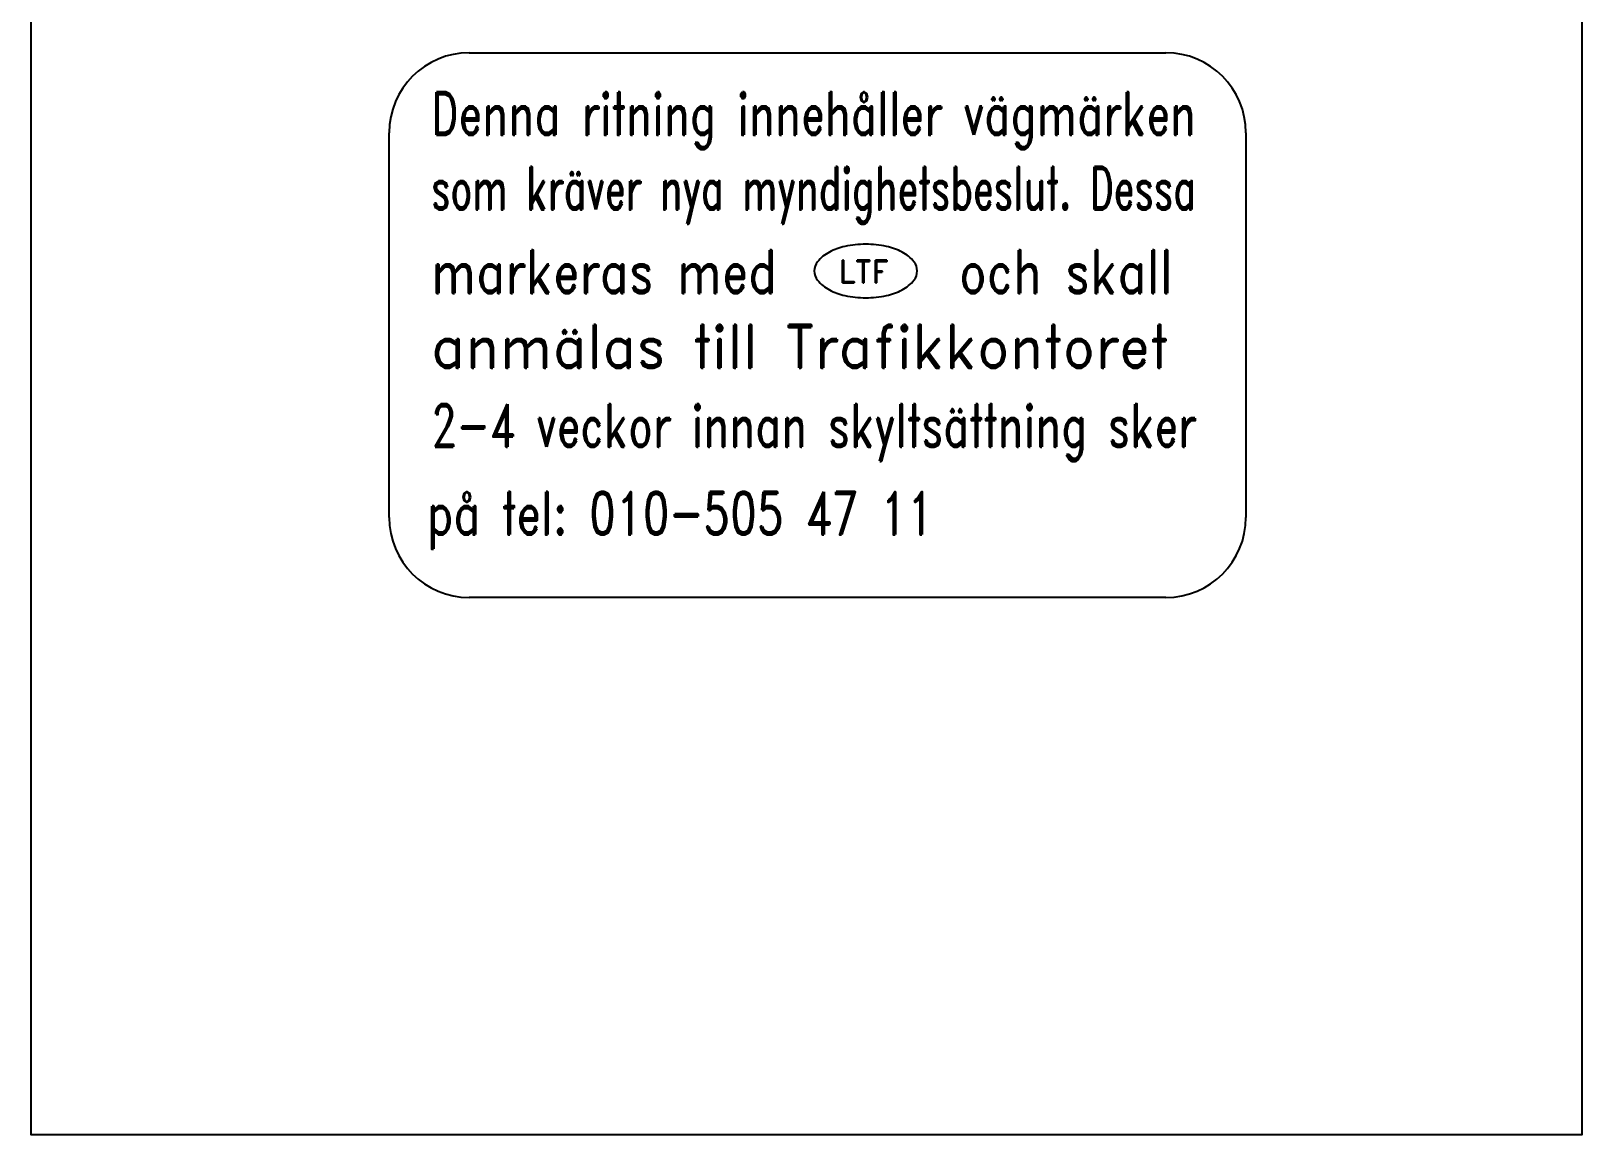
# Model space of a CAD drawing. Header units: metres. Extents: x 148128 to 148845, y 6395399 to 6395651.
# Drawn here: x 148812.1 to 148845.1, y 6395559.63 to 6395583.11 of the extents above; entities that cross this region are included whole.
import ezdxf
from ezdxf.enums import TextEntityAlignment as Align

# ---------------------------------------------------------------- set-up
doc = ezdxf.new("R2010")
doc.units = ezdxf.units.M
doc.layers.add('FORKLARINGAR', color=3, linetype='Continuous')
doc.layers.add('M-RUTA-200', color=7, linetype='Continuous', plot=False)
doc.styles.add('ROMAND', font='romand')

msp = doc.modelspace()

# ---------------------------------------------------------------- linework, layer by layer
at = {"layer": 'FORKLARINGAR', "color": 1}
for p, q in [((148821.425, 6395582.647), (148836.245, 6395582.647)), ((148819.721, 6395572.764), (148819.721, 6395580.943)), ((148837.949, 6395580.943), (148837.949, 6395572.764)), ((148830.321, 6395578.519), (148830.321, 6395578.519)), ((148830.954, 6395578.013), (148830.954, 6395578.013)), ((148830.827, 6395577.76), (148830.827, 6395577.76)), ((148836.245, 6395571.06), (148821.425, 6395571.06))]:
    msp.add_line(p, q, dxfattribs=at)
for centre, radius, start, end in [((148821.425, 6395580.943), 1.704, 90, 180), ((148836.245, 6395580.943), 1.704, 0, 90), ((148829.698, 6395577.233), 1.323, 102.1591, 117.482), ((148829.861, 6395576.477), 2.097, 90, 102.1591), ((148829.861, 6395576.477), 2.097, 77.8409, 90), ((148830.024, 6395577.233), 1.323, 62.518, 77.8409), ((148829.079, 6395578.005), 0.312, 141.4694, 180), ((148829.451, 6395577.709), 0.787, 117.482, 141.4694), ((148830.271, 6395577.709), 0.787, 38.5306, 62.518), ((148830.643, 6395578.005), 0.312, 0, 38.5306), ((148829.079, 6395578.005), 0.312, 180, 218.5306), ((148830.643, 6395578.005), 0.312, 321.4694, 0), ((148829.451, 6395578.301), 0.787, 218.5306, 242.518), ((148829.698, 6395578.776), 1.323, 242.518, 257.8409), ((148830.024, 6395578.776), 1.323, 282.1591, 297.482), ((148830.271, 6395578.301), 0.787, 297.482, 321.4694), ((148829.861, 6395579.533), 2.097, 257.8409, 270), ((148829.861, 6395579.533), 2.097, 270, 282.1591), ((148821.425, 6395572.764), 1.704, 180, 270), ((148836.245, 6395572.764), 1.704, 270, 0)]:
    msp.add_arc(centre, radius, start, end, dxfattribs=at)
at = {"layer": 'M-RUTA-200'}
msp.add_lwpolyline([(148812.104, 6395646.034), (148845.098, 6395646.034), (148845.098, 6395559.628), (148812.104, 6395559.628)], close=True, dxfattribs=at)

# ---------------------------------------------------------------- texts
at = {"layer": 'FORKLARINGAR', "color": 3, "style": 'ROMAND'}
for s, width, p, p2 in [('Denna ritning innehåller vägmärken', 0.631136, (148820.615, 6395580.9), (148836.89, 6395580.9)), ('som kräver nya myndighetsbeslut. Dessa', 0.549134, (148820.615, 6395579.311), (148836.89, 6395579.311)), ('markeras med      och skall ', 0.694017, (148820.615, 6395577.536), (148836.89, 6395577.536)), ('anmälas till Trafikkontoret ', 0.814193, (148820.615, 6395575.948), (148836.89, 6395575.948)), ('2-4 veckor innan skyltsättning sker', 0.617663, (148820.615, 6395574.266), (148836.89, 6395574.266)), ('på tel: 010-505 47 11            ', 0.578703, (148820.521, 6395572.397), (148836.796, 6395572.397))]:
    msp.add_text(s, height=0.90859, dxfattribs=dict(at, width=width)).set_placement(p, p2, align=Align.FIT)
msp.add_text('LTF', height=0.4797, dxfattribs=at).set_placement((148829.285, 6395577.753))

doc.saveas('drawing.dxf')
